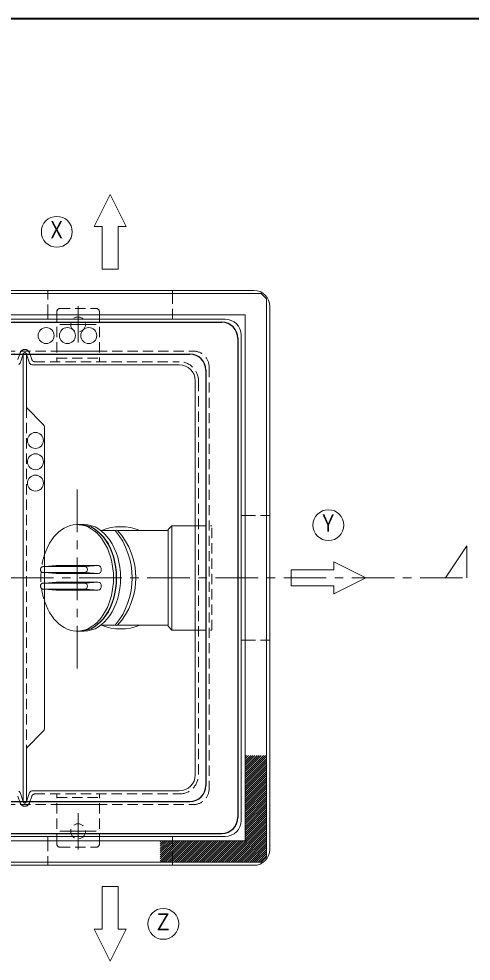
# Model space of a CAD drawing. Units: millimetres, scale not verified. Extents: x -1682 to 1558, y -1128 to 1120.
# Drawn here: x 128 to 552, y 235 to 1120 of the extents above; entities that cross this region are included whole.
import ezdxf
from ezdxf.enums import TextEntityAlignment as Align

# ---------------------------------------------------------------- set-up
doc = ezdxf.new("R2010")
doc.units = ezdxf.units.MM
doc.header["$LTSCALE"] = 8
doc.linetypes.add('CHAIN1', pattern=[8, 5, -1, 1, -1])
doc.linetypes.add('DASHED1', pattern=[1.8, 1.2, -0.6])
doc.layers.add('0-0____1', color=4, linetype='Continuous', lineweight=9)
doc.styles.add('ＭＳ ゴシック', font='')
doc.styles.get('ＭＳ ゴシック').set_extended_font_data('MS Gothic')

msp = doc.modelspace()

# ---------------------------------------------------------------- linework, layer by layer
at = {"layer": '0-0____1', "color": 1, "lineweight": 40}
msp.add_line((1558.284, 1119.566), (-1681.716, 1119.566), dxfattribs=at)
at = {"layer": '0-0____1', "color": 7, "lineweight": 18}
for p, q in [((213.284, 954.566), (198.284, 924.566)), ((213.284, 954.566), (228.284, 924.566)), ((205.784, 924.566), (198.284, 924.566)), ((205.784, 924.566), (205.784, 884.566)), ((220.784, 924.566), (220.784, 884.566)), ((228.284, 924.566), (220.784, 924.566)), ((220.784, 884.566), (205.784, 884.566)), ((355.284, 861.566), (-568.716, 861.566)), ((-561.716, 864.566), (348.284, 864.566)), ((154.784, 861.566), (154.784, 864.566)), ((271.784, 861.566), (271.784, 864.566)), ((355.284, 861.566), (360.284, 856.566)), ((360.284, 856.566), (360.284, 332.566)), ((-553.716, 841.566), (340.284, 841.566)), ((154.784, 837.566), (154.784, 841.566)), ((271.784, 837.566), (271.784, 841.566)), ((340.284, 841.566), (340.284, 347.566)), ((363.284, 849.566), (363.284, 339.566)), ((321.284, 837.566), (-534.716, 837.566)), ((336.284, 822.566), (336.284, 366.566)), ((131.617, 804.566), (128.814, 796.155)), ((131.784, 384.566), (131.784, 804.566)), ((134.784, 754.566), (134.784, 804.566)), ((134.951, 804.566), (137.754, 796.155)), ((140.784, 794.566), (278.284, 794.566)), ((293.284, 779.566), (293.284, 409.566)), ((150.32, 739.03), (134.784, 754.566)), ((151.784, 735.495), (151.784, 453.637)), ((340.284, 653.066), (336.284, 653.066)), ((363.284, 653.066), (360.284, 653.066)), ((182.436, 644.566), (185.001, 644.566)), ((185.366, 644.566), (189.023, 644.566)), ((204.569, 639.066), (218.242, 639.066)), ((223.284, 639.066), (267.784, 639.066)), ((271.284, 643.566), (271.284, 545.566)), ((271.284, 643.566), (293.284, 643.566)), ((162.644, 606.066), (151.784, 605.191)), ((151.784, 605.066), (189.781, 605.066)), ((162.644, 606.066), (202.214, 606.066)), ((189.781, 605.066), (202.214, 606.066)), ((383.284, 602.066), (383.284, 587.066)), ((423.284, 602.066), (383.284, 602.066)), ((423.284, 609.566), (423.284, 602.066)), ((453.284, 594.566), (423.284, 609.566)), ((151.784, 599.566), (189.781, 599.566)), ((151.784, 599.44), (162.644, 598.566)), ((162.644, 598.566), (202.214, 598.566)), ((189.781, 599.566), (202.214, 598.566)), ((453.284, 594.566), (423.284, 579.566)), ((151.784, 589.691), (162.644, 590.566)), ((151.784, 589.566), (189.781, 589.566)), ((162.644, 590.566), (202.214, 590.566)), ((189.781, 589.566), (202.214, 590.566)), ((423.284, 587.066), (383.284, 587.066)), ((423.284, 587.066), (423.284, 579.566)), ((151.784, 584.066), (189.781, 584.066)), ((162.644, 583.066), (151.784, 583.94)), ((162.644, 583.066), (202.214, 583.066)), ((189.781, 584.066), (202.214, 583.066)), ((204.569, 550.066), (218.242, 550.066)), ((223.284, 550.066), (267.784, 550.066)), ((267.784, 549.066), (271.284, 545.566)), ((182.436, 544.566), (185.001, 544.566)), ((185.366, 544.566), (189.023, 544.566)), ((271.284, 545.566), (293.284, 545.566)), ((340.284, 536.066), (336.284, 536.066)), ((363.284, 536.066), (360.284, 536.066)), ((150.32, 450.101), (134.784, 434.566)), ((134.784, 384.566), (134.784, 434.566)), ((131.617, 384.566), (128.814, 392.976)), ((134.951, 384.566), (137.754, 392.976)), ((140.784, 394.566), (278.284, 394.566)), ((-553.716, 347.566), (340.284, 347.566)), ((321.284, 351.566), (-534.716, 351.566)), ((154.784, 351.566), (154.784, 347.566)), ((271.784, 351.566), (271.784, 347.566)), ((355.284, 327.566), (-568.716, 327.566)), ((154.784, 327.566), (154.784, 324.566)), ((271.784, 327.566), (271.784, 324.566)), ((355.284, 327.566), (360.284, 332.566)), ((-561.716, 324.566), (348.284, 324.566)), ((220.784, 304.566), (205.784, 304.566)), ((205.784, 264.566), (205.784, 304.566)), ((220.784, 264.566), (220.784, 304.566)), ((213.284, 234.566), (198.284, 264.566)), ((205.784, 264.566), (198.284, 264.566)), ((213.284, 234.566), (228.284, 264.566)), ((228.284, 264.566), (220.784, 264.566))]:
    msp.add_line(p, q, dxfattribs=at)
at = {"layer": '0-0____1', "linetype": 'DASHED1'}
for p, q in [((154.784, 841.566), (154.784, 861.566)), ((271.784, 861.566), (271.784, 841.566)), ((163.284, 844.566), (163.284, 797.566)), ((166.284, 847.566), (200.284, 847.566)), ((203.284, 844.566), (203.284, 797.566)), ((126.806, 799.617), (128.929, 805.988)), ((139.763, 799.617), (137.639, 805.988)), ((166.284, 807.566), (206.284, 807.566)), ((131.775, 805.039), (131.617, 804.566)), ((134.793, 805.039), (134.951, 804.566)), ((142.609, 797.566), (278.284, 797.566)), ((163.284, 800.766), (203.284, 800.766)), ((296.284, 779.566), (296.284, 409.566)), ((134.784, 754.566), (134.784, 434.566)), ((340.284, 653.066), (360.284, 653.066)), ((293.284, 643.566), (308.784, 643.566)), ((308.784, 545.566), (308.784, 643.566)), ((150.226, 599.566), (151.784, 599.566)), ((150.226, 599.566), (151.784, 599.44)), ((150.226, 589.566), (151.784, 589.691)), ((150.226, 589.566), (151.784, 589.566)), ((293.284, 545.566), (308.784, 545.566)), ((340.284, 536.066), (360.284, 536.066)), ((126.806, 389.514), (128.929, 383.144)), ((139.763, 389.514), (137.639, 383.144)), ((142.609, 391.566), (278.284, 391.566)), ((163.284, 344.566), (163.284, 391.566)), ((203.284, 344.566), (203.284, 391.566)), ((131.775, 384.092), (131.617, 384.566)), ((134.793, 384.092), (134.951, 384.566)), ((163.284, 388.366), (203.284, 388.366)), ((166.284, 381.566), (206.284, 381.566)), ((154.784, 347.566), (154.784, 327.566)), ((271.784, 327.566), (271.784, 347.566)), ((166.284, 341.566), (200.284, 341.566))]:
    msp.add_line(p, q, dxfattribs=at)
at = {"layer": '0-0____1', "linetype": 'CHAIN1'}
for p, q in [((183.284, 849.566), (183.284, 815.566)), ((200.284, 832.566), (166.284, 832.566)), ((182.436, 509.566), (182.436, 679.566)), ((528.284, 594.566), (548.284, 624.566)), ((548.284, 624.566), (548.284, 594.566)), ((-711.716, 594.566), (548.284, 594.566)), ((183.284, 339.566), (183.284, 373.566)), ((200.284, 356.566), (166.284, 356.566))]:
    msp.add_line(p, q, dxfattribs=at)
at = {"layer": '0-0____1', "color": 5, "lineweight": 25}
for p, q in [((-531.716, 834.566), (318.284, 834.566)), ((333.284, 819.566), (333.284, 369.566)), ((-501.716, 804.566), (288.284, 804.566)), ((303.284, 789.566), (303.284, 399.566)), ((-501.716, 384.566), (288.284, 384.566)), ((-531.716, 354.566), (318.284, 354.566))]:
    msp.add_line(p, q, dxfattribs=at)
at = {"layer": '0-0____1', "color": 7, "linetype": 'DASHED1', "lineweight": 18}
for p, q in [((-504.716, 807.566), (291.284, 807.566)), ((306.284, 792.566), (306.284, 396.566)), ((-504.716, 381.566), (291.284, 381.566))]:
    msp.add_line(p, q, dxfattribs=at)
at = {"layer": '0-0____1'}
for p, q in [((340.284, 408.625), (359.224, 427.566)), ((340.284, 410.605), (357.245, 427.566)), ((340.284, 412.585), (355.265, 427.566)), ((340.284, 414.565), (353.285, 427.566)), ((340.284, 416.545), (351.305, 427.566)), ((340.284, 418.525), (349.325, 427.566)), ((340.284, 420.505), (347.345, 427.566)), ((340.284, 422.485), (345.365, 427.566)), ((340.284, 424.464), (343.385, 427.566)), ((340.284, 426.444), (341.405, 427.566)), ((340.284, 406.645), (360.284, 426.645)), ((340.284, 404.665), (360.284, 424.665)), ((340.284, 402.686), (360.284, 422.686)), ((340.284, 400.706), (360.284, 420.706)), ((340.284, 398.726), (360.284, 418.726)), ((340.284, 396.746), (360.284, 416.746)), ((340.284, 394.766), (360.284, 414.766)), ((340.284, 392.786), (360.284, 412.786)), ((340.284, 390.806), (360.284, 410.806)), ((340.284, 388.826), (360.284, 408.826)), ((340.284, 386.846), (360.284, 406.846)), ((340.284, 384.866), (360.284, 404.866)), ((340.284, 382.887), (360.284, 402.887)), ((340.284, 380.907), (360.284, 400.907)), ((340.284, 378.927), (360.284, 398.927)), ((340.284, 376.947), (360.284, 396.947)), ((340.284, 374.967), (360.284, 394.967)), ((340.284, 372.987), (360.284, 392.987)), ((340.284, 371.007), (360.284, 391.007)), ((340.284, 369.027), (360.284, 389.027)), ((340.284, 367.047), (360.284, 387.047)), ((340.284, 365.067), (360.284, 385.067)), ((340.284, 363.088), (360.284, 383.088)), ((340.284, 361.108), (360.284, 381.108)), ((340.284, 359.128), (360.284, 379.128)), ((340.284, 357.148), (360.284, 377.148)), ((340.284, 355.168), (360.284, 375.168)), ((340.284, 353.188), (360.284, 373.188)), ((320.601, 327.566), (360.284, 367.248)), ((322.581, 327.566), (360.284, 365.268)), ((324.561, 327.566), (360.284, 363.289)), ((340.284, 351.208), (360.284, 371.208)), ((340.284, 349.228), (360.284, 369.228)), ((326.541, 327.566), (360.284, 361.309)), ((328.521, 327.566), (360.284, 359.329)), ((330.501, 327.566), (360.284, 357.349)), ((332.481, 327.566), (360.284, 355.369)), ((260.284, 328.625), (279.224, 347.566)), ((260.284, 330.605), (277.245, 347.566)), ((260.284, 332.585), (275.265, 347.566)), ((260.284, 334.565), (273.285, 347.566)), ((260.284, 336.545), (271.305, 347.566)), ((260.284, 338.525), (269.325, 347.566)), ((260.284, 340.505), (267.345, 347.566)), ((260.284, 342.485), (265.365, 347.566)), ((260.284, 344.464), (263.385, 347.566)), ((260.284, 346.444), (261.405, 347.566)), ((261.204, 327.566), (281.204, 347.566)), ((263.184, 327.566), (283.184, 347.566)), ((265.164, 327.566), (285.164, 347.566)), ((267.144, 327.566), (287.144, 347.566)), ((269.124, 327.566), (289.124, 347.566)), ((271.104, 327.566), (291.104, 347.566)), ((273.084, 327.566), (293.084, 347.566)), ((275.064, 327.566), (295.064, 347.566)), ((277.044, 327.566), (297.044, 347.566)), ((279.023, 327.566), (299.023, 347.566)), ((281.003, 327.566), (301.003, 347.566)), ((282.983, 327.566), (302.983, 347.566)), ((284.963, 327.566), (304.963, 347.566)), ((286.943, 327.566), (306.943, 347.566)), ((288.923, 327.566), (308.923, 347.566)), ((290.903, 327.566), (310.903, 347.566)), ((292.883, 327.566), (312.883, 347.566)), ((294.863, 327.566), (314.863, 347.566)), ((296.843, 327.566), (316.843, 347.566)), ((298.822, 327.566), (318.822, 347.566)), ((300.802, 327.566), (320.802, 347.566)), ((302.782, 327.566), (322.782, 347.566)), ((304.762, 327.566), (324.762, 347.566)), ((306.742, 327.566), (326.742, 347.566)), ((308.722, 327.566), (328.722, 347.566)), ((310.702, 327.566), (330.702, 347.566)), ((312.682, 327.566), (332.682, 347.566)), ((314.662, 327.566), (334.662, 347.566)), ((316.642, 327.566), (336.642, 347.566)), ((318.621, 327.566), (338.621, 347.566)), ((334.461, 327.566), (360.284, 353.389)), ((336.441, 327.566), (360.284, 351.409)), ((338.42, 327.566), (360.284, 349.429)), ((340.4, 327.566), (360.284, 347.449)), ((342.38, 327.566), (360.284, 345.469)), ((344.36, 327.566), (360.284, 343.49)), ((346.34, 327.566), (360.284, 341.51)), ((348.32, 327.566), (360.284, 339.53)), ((350.3, 327.566), (360.284, 337.55)), ((352.28, 327.566), (360.284, 335.57)), ((354.26, 327.566), (360.284, 333.59))]:
    msp.add_line(p, q, dxfattribs=at)
at = {"layer": '0-0____1', "color": 7, "lineweight": 18}
msp.add_lwpolyline([(271.284, 643.566), (267.784, 640.066), (267.784, 549.066)], dxfattribs=at)
at = {"layer": '0-0____1', "linetype": 'DASHED1'}
for points in [[(151.784, 605.191), (150.226, 605.066), (151.784, 605.066)], [(151.784, 583.94), (150.226, 584.066), (151.784, 584.066)]]:
    msp.add_lwpolyline(points, dxfattribs=at)
at = {"layer": '0-0____1', "color": 7, "lineweight": 18}
for centre in [(163.284, 919.566), (418.284, 644.066), (263.284, 269.566)]:
    msp.add_circle(centre, 14.5, dxfattribs=at)
at = {"layer": '0-0____1', "linetype": 'DASHED1'}
for centre in [(183.284, 832.566), (183.284, 356.566)]:
    msp.add_circle(centre, 7, dxfattribs=at)
at = {"layer": '0-0____1'}
for centre in [(153.284, 822.066), (173.284, 822.066), (193.284, 822.066), (143.284, 723.566), (143.284, 703.566), (143.284, 683.566)]:
    msp.add_circle(centre, 7.5, dxfattribs=at)
at = {"layer": '0-0____1', "color": 7, "lineweight": 18}
for centre, radius, start, end in [((348.284, 849.566), 15, 0, 90), ((321.284, 822.566), 15, 0, 90), ((126.917, 796.788), 2, 292.17824, 341.56505), ((139.652, 796.788), 2, 198.43495, 247.82176), ((140.784, 799.566), 5, 247.82176, 270), ((278.284, 779.566), 15, 0, 90), ((146.784, 735.495), 5, 0, 45), ((219.192, 637.719), 1.648, 54.81309, 125.18691), ((163.414, 594.566), 70.615, 320.93645, 39.06355), ((172.112, 594.566), 65.476, 317.18428, 42.81572), ((223.284, 594.566), 44.5, 90, 93.92491), ((219.192, 551.413), 1.648, 234.81309, 305.18691), ((223.284, 594.566), 44.5, 266.07509, 270), ((146.784, 453.637), 5, 315, 0), ((278.284, 409.566), 15, 270, 0), ((126.917, 392.344), 2, 18.43495, 67.82176), ((139.652, 392.344), 2, 112.17824, 161.56505), ((140.784, 389.566), 5, 90, 112.17824), ((321.284, 366.566), 15, 270, 0), ((348.284, 339.566), 15, 270, 0)]:
    msp.add_arc(centre, radius, start, end, dxfattribs=at)
at = {"layer": '0-0____1', "linetype": 'DASHED1'}
for centre, radius, start, end in [((166.284, 844.566), 3, 90, 180), ((200.284, 844.566), 3, 0, 90), ((133.198, 804.565), 4.5, 91.406, 161.56505), ((133.198, 804.565), 1.5, 91.406, 161.56505), ((133.284, 801.066), 8, 88.594, 91.406), ((133.284, 801.066), 5, 88.594, 91.406), ((133.37, 804.565), 1.5, 18.43495, 88.594), ((133.37, 804.565), 4.5, 18.43495, 88.594), ((142.609, 800.566), 3, 198.43495, 270), ((278.284, 779.566), 18, 0, 90), ((278.284, 409.566), 18, 270, 0), ((142.609, 388.566), 3, 90, 161.56505), ((133.198, 384.567), 4.5, 198.43495, 268.594), ((133.198, 384.567), 1.5, 198.43495, 268.594), ((133.284, 388.066), 5, 268.594, 271.406), ((133.37, 384.567), 1.5, 271.406, 341.56505), ((133.37, 384.567), 4.5, 271.406, 341.56505), ((133.284, 388.066), 8, 268.594, 271.406), ((166.284, 344.566), 3, 180, 270), ((200.284, 344.566), 3, 270, 0)]:
    msp.add_arc(centre, radius, start, end, dxfattribs=at)
at = {"layer": '0-0____1', "color": 5, "lineweight": 25}
for centre, start, end in [((318.284, 819.566), 0, 90), ((288.284, 789.566), 0, 90), ((288.284, 399.566), 270, 0), ((318.284, 369.566), 270, 0)]:
    msp.add_arc(centre, 15, start, end, dxfattribs=at)
at = {"layer": '0-0____1', "color": 7, "linetype": 'DASHED1', "lineweight": 18}
for centre, start, end in [((291.284, 792.566), 0, 90), ((291.284, 396.566), 270, 0)]:
    msp.add_arc(centre, 15, start, end, dxfattribs=at)
at = {"layer": '0-0____1'}
for start, end in [(67.98463, 112.01537), (247.98463, 292.01537)]:
    msp.add_arc((223.284, 594.566), 48, start, end, dxfattribs=at)
at = {"layer": '0-0____1', "color": 7, "lineweight": 18}
for centre, major_axis, ratio, start_param, end_param in [((182.436, 594.566), (0, 50), 0.681896, 2.0240778, 7.4007002), ((185.001, 594.566), (0, 50), 0.681896, 3.1415927, 6.2831853), ((185.366, 594.566), (0, 50), 0.681896, 3.1415927, 6.2831853), ((189.023, 594.566), (0, 50), 0.681896, 3.1415927, 6.2831853), ((189.781, 602.316), (0, 2.75), 0.806452, 3.1415927, 6.2831853), ((202.214, 602.316), (0, 3.75), 0.769231, 3.1415927, 6.2831853), ((189.781, 586.816), (0, 2.75), 0.806452, 3.1415927, 6.2831853), ((202.214, 586.816), (0, 3.75), 0.769231, 3.1415927, 6.2831853)]:
    msp.add_ellipse(centre, major_axis=major_axis, ratio=ratio, start_param=start_param, end_param=end_param, dxfattribs=at)
at = {"layer": '0-0____1', "linetype": 'DASHED1'}
for centre, major_axis, ratio, start_param, end_param in [((182.436, 594.566), (0, 50), 0.681896, 1.1175149, 1.3679315), ((150.226, 602.316), (0, 2.75), 0.806452, 0, 3.1415927), ((182.436, 594.566), (0, 50), 0.681896, 1.4523724, 1.6892203), ((150.226, 586.816), (0, -2.75), 0.806452, 3.1415927, 6.2831853), ((182.436, 594.566), (0, 50), 0.681896, 1.7736611, 2.0240778)]:
    msp.add_ellipse(centre, major_axis=major_axis, ratio=ratio, start_param=start_param, end_param=end_param, dxfattribs=at)

# ---------------------------------------------------------------- texts
at = {"layer": '0-0____1', "color": 7, "style": 'ＭＳ ゴシック', "width": 0.8}
for s, p in [('Ｘ', (154.284, 908.566)), ('Ｙ', (409.284, 633.066)), ('Ｚ', (254.284, 258.566))]:
    msp.add_text(s, height=16.13, dxfattribs=at).set_placement(p, align=Align.BOTTOM_LEFT)

doc.saveas('drawing.dxf')
